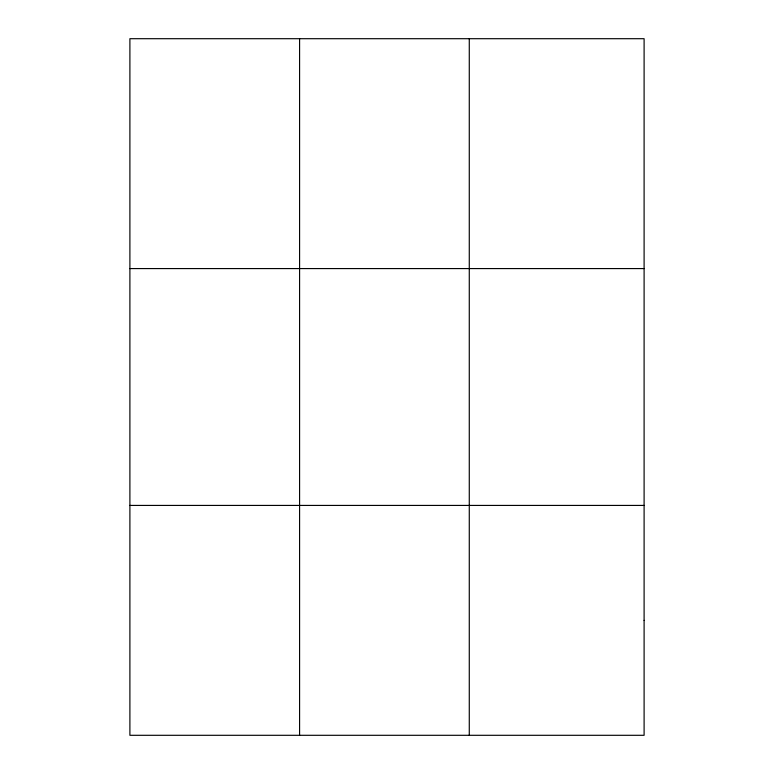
<?xml version="1.0" encoding="UTF-8"?>
<svg xmlns="http://www.w3.org/2000/svg" width="774" height="774" viewBox="0 0 774 774"><rect width="100%" height="100%" fill="white"/><g stroke="black" fill="none" stroke-linecap="round" stroke-linejoin="round"><path stroke-width="1.16" d="M299.586 735.3L299.586 38.7M469.276 735.3L469.276 38.7M129.897 268.578L644.103 268.578M129.897 505.422L644.103 505.422M644.103 620.361L644.103 735.3L129.897 735.3L129.897 38.7L644.103 38.7L644.103 620.361"/></g></svg>
